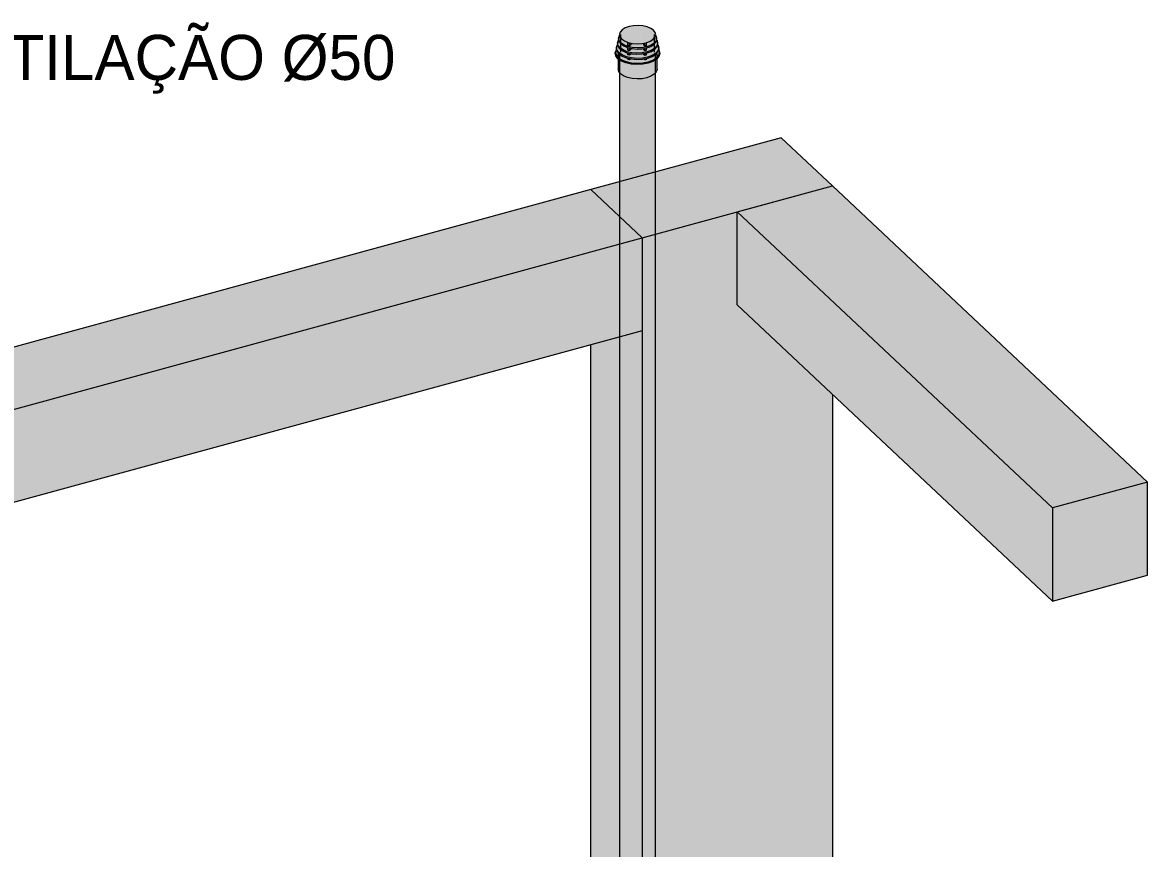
# Model space of a CAD drawing. Header units: metres. Extents: x 1.1 to 63.3, y -3.6 to 22.8.
# Drawn here: x 58.904 to 60.466, y 21.659 to 22.806 of the extents above; entities that cross this region are included whole.
import ezdxf

# ---------------------------------------------------------------- set-up
doc = ezdxf.new("R2010")
doc.units = ezdxf.units.M
for name, color, linetype, lineweight in [('A-COLS', 7, 'Continuous', 5), ('G-ANNO-TEXT', 7, 'Continuous', 5), ('P-PIPE', 7, 'Continuous', 5), ('S-BEAM', 7, 'Continuous', 5)]:
    doc.layers.add(name, color=color, linetype=linetype, lineweight=lineweight)
doc.styles.add('Century Gothic_3', font='GOTHIC.TTF', dxfattribs={"height": 0.0625})

# ---------------------------------------------------------------- blocks, each defined once
blk = doc.blocks.new('IFC_ifc-2-3D_DT_02')
at = {"layer": 'A-COLS', "true_color": 0x373737}
h = blk.add_hatch(color=250, dxfattribs=at)
h.paths.add_polyline_path([(-19.7824, 22.512), (-19.5368, 22.579), (-19.608, 22.6458), (-19.7824, 22.5982), (-19.7824, 22.579)])
h.paths.add_polyline_path([(-19.8323, 22.5364), (-19.8323, 22.5846), (-19.8721, 22.5738)])
for points in [[(-19.7824, 21.5634), (-19.5368, 21.6303), (-19.5368, 22.2895), (-19.6689, 22.4136), (-19.6689, 22.5429), (-19.7824, 22.512), (-19.7824, 21.5943)], [(-19.8323, 21.5878), (-19.8323, 22.369), (-19.8721, 22.3581), (-19.8721, 21.6251), (-19.8393, 21.5943)]]:
    blk.add_hatch(color=250, dxfattribs=at).paths.add_polyline_path(points)
at = {"layer": 'S-BEAM', "true_color": 0x767657}
for points in [[(-19.2313, 22.1318), (-19.0992, 22.1678), (-19.5368, 22.579), (-19.6689, 22.5429), (-19.4447, 22.3323)], [(-22.1527, 21.8653), (-19.8323, 22.4984), (-19.8323, 22.5364), (-19.8721, 22.5738), (-22.2239, 21.9322)], [(-19.2313, 22.0025), (-19.2313, 22.1318), (-19.6689, 22.5429), (-19.6689, 22.4136), (-19.369, 22.1318)], [(-22.1527, 21.736), (-19.8323, 22.369), (-19.8323, 22.4984), (-22.1527, 21.8653)]]:
    blk.add_hatch(color=47, dxfattribs=at).paths.add_polyline_path(points)
at = {"layer": 'S-BEAM', "true_color": 0x7f7f7f}
blk.add_hatch(color=8, dxfattribs=at).paths.add_polyline_path([(-19.2313, 22.0025), (-19.0992, 22.0385), (-19.0992, 22.1678), (-19.2313, 22.1318)])
at = {"layer": 'A-COLS', "color": 253, "lineweight": 18, "true_color": 0xaaaaaa}
for p, q in [((-19.608, 22.6458), (-19.8721, 22.5738)), ((-19.5368, 22.579), (-19.608, 22.6458)), ((-19.8009, 22.5069), (-19.5368, 22.579)), ((-19.8721, 22.5738), (-19.8009, 22.5069)), ((-19.8009, 22.5069), (-19.8009, 21.5583)), ((-19.8721, 21.6251), (-19.8721, 22.3581)), ((-19.5368, 22.2895), (-19.5368, 21.6303))]:
    blk.add_line(p, q, dxfattribs=at)
at = {"layer": 'S-BEAM', "color": 253, "lineweight": 18, "true_color": 0xaaaaaa}
for p, q in [((-19.6689, 22.5429), (-19.5368, 22.579)), ((-19.0992, 22.1678), (-19.5368, 22.579)), ((-19.8721, 22.5738), (-22.2239, 21.9322)), ((-19.8721, 22.5738), (-19.8009, 22.5069)), ((-19.6689, 22.4136), (-19.6689, 22.5429)), ((-19.6689, 22.5429), (-19.2313, 22.1318)), ((-22.1527, 21.8653), (-19.8009, 22.5069)), ((-19.8009, 22.5069), (-19.8009, 22.3776)), ((-19.2313, 22.0025), (-19.6689, 22.4136)), ((-19.8009, 22.3776), (-22.1527, 21.736)), ((-19.0992, 22.1678), (-19.2313, 22.1318)), ((-19.0992, 22.0385), (-19.0992, 22.1678)), ((-19.2313, 22.1318), (-19.2313, 22.0025)), ((-19.2313, 22.0025), (-19.0992, 22.0385))]:
    blk.add_line(p, q, dxfattribs=at)
blk = doc.blocks.new('Terminal de Ventilacao - Serie Normal - Esgoto - MEP - Tigre - Standard-233324-3D_DT_02')
at = {"layer": 'P-PIPE', "true_color": 0xf5ebeb}
for points in [[(-19.8081, 22.7763), (-19.8006, 22.7768), (-19.7954, 22.7778), (-19.8076, 22.7963), (-19.8193, 22.8002), (-19.8257, 22.7976), (-19.8288, 22.7957), (-19.8314, 22.7926), (-19.8325, 22.7894), (-19.8318, 22.7861), (-19.8295, 22.783), (-19.8252, 22.7801), (-19.8206, 22.7782), (-19.8145, 22.7768)], [(-19.7954, 22.7778), (-19.7901, 22.7797), (-19.786, 22.7823), (-19.7833, 22.7853), (-19.7822, 22.7886), (-19.7833, 22.7924), (-19.786, 22.7956), (-19.7901, 22.7982), (-19.7954, 22.8001), (-19.8016, 22.8013), (-19.8081, 22.8016), (-19.8146, 22.8011), (-19.8193, 22.8002), (-19.8074, 22.7962), (-19.7967, 22.7797)], [(-19.8082, 22.7633), (-19.7991, 22.764), (-19.7927, 22.7655), (-19.7874, 22.7677), (-19.7834, 22.7703), (-19.7806, 22.7736), (-19.7796, 22.7769), (-19.7803, 22.7806), (-19.781, 22.7812), (-19.7822, 22.7782), (-19.7851, 22.7752), (-19.7902, 22.7723), (-19.7949, 22.7705), (-19.7949, 22.7672), (-19.7975, 22.7665), (-19.7992, 22.7681), (-19.7992, 22.7698), (-19.8017, 22.7694), (-19.8081, 22.769), (-19.8166, 22.7696), (-19.8166, 22.7683), (-19.8186, 22.7668), (-19.821, 22.7677), (-19.8212, 22.771), (-19.8213, 22.771), (-19.8278, 22.774), (-19.8313, 22.7769), (-19.8333, 22.7794), (-19.8337, 22.7816), (-19.834, 22.7814), (-19.8351, 22.7777), (-19.8344, 22.7741), (-19.8313, 22.7703), (-19.8273, 22.7676), (-19.8205, 22.765), (-19.8145, 22.7638), (-19.8095, 22.7634)], [(-19.8081, 22.7705), (-19.8013, 22.7708), (-19.7933, 22.7726), (-19.7882, 22.7748), (-19.785, 22.7768), (-19.7821, 22.78), (-19.7812, 22.784), (-19.7817, 22.7869), (-19.7825, 22.7878), (-19.7836, 22.785), (-19.7838, 22.7846), (-19.7839, 22.7827), (-19.7856, 22.7827), (-19.7863, 22.7821), (-19.7901, 22.7797), (-19.7949, 22.7778), (-19.7949, 22.7737), (-19.7975, 22.773), (-19.7992, 22.7746), (-19.7992, 22.7771), (-19.8016, 22.7766), (-19.8081, 22.7763), (-19.8166, 22.7768), (-19.8167, 22.7747), (-19.8186, 22.7733), (-19.821, 22.7741), (-19.821, 22.7783), (-19.8257, 22.7803), (-19.8305, 22.7834), (-19.8309, 22.7834), (-19.831, 22.785), (-19.8319, 22.7866), (-19.8322, 22.788), (-19.8326, 22.7876), (-19.8337, 22.7842), (-19.833, 22.7807), (-19.8305, 22.7775), (-19.8265, 22.7747), (-19.8205, 22.7723), (-19.8139, 22.771)], [(-19.8298, 22.7834), (-19.8309, 22.7846), (-19.8309, 22.7834), (-19.8302, 22.7834)], [(-19.7839, 22.7827), (-19.7839, 22.7847), (-19.7856, 22.7827), (-19.785, 22.7827)], [(-19.8083, 22.7493), (-19.7992, 22.7499), (-19.7928, 22.7511), (-19.7858, 22.7538), (-19.7813, 22.7566), (-19.778, 22.7603), (-19.7768, 22.7643), (-19.7779, 22.7688), (-19.7793, 22.7649), (-19.783, 22.7612), (-19.7874, 22.7585), (-19.7949, 22.7561), (-19.7949, 22.7546), (-19.7975, 22.7539), (-19.7992, 22.7552), (-19.8016, 22.7549), (-19.8082, 22.7546), (-19.8172, 22.7552), (-19.8184, 22.7542), (-19.821, 22.7552), (-19.821, 22.7564), (-19.8244, 22.7574), (-19.8297, 22.7598), (-19.8337, 22.7629), (-19.8362, 22.7667), (-19.8369, 22.7686), (-19.838, 22.7652), (-19.8371, 22.7612), (-19.8336, 22.7569), (-19.8285, 22.7537), (-19.8227, 22.7514), (-19.8145, 22.7498)], [(-19.8082, 22.756), (-19.7991, 22.7567), (-19.7935, 22.7578), (-19.7861, 22.7608), (-19.7819, 22.7637), (-19.7793, 22.7666), (-19.7781, 22.7704), (-19.7793, 22.7748), (-19.7796, 22.7747), (-19.7807, 22.7716), (-19.7838, 22.7683), (-19.7883, 22.7656), (-19.7949, 22.7633), (-19.7949, 22.7607), (-19.7976, 22.76), (-19.7992, 22.7618), (-19.7992, 22.7625), (-19.8016, 22.7621), (-19.8082, 22.7618), (-19.8166, 22.7622), (-19.8166, 22.7618), (-19.8186, 22.7603), (-19.821, 22.7611), (-19.821, 22.7637), (-19.8221, 22.7639), (-19.8284, 22.7667), (-19.8323, 22.7696), (-19.8347, 22.773), (-19.8354, 22.7751), (-19.8366, 22.7713), (-19.8358, 22.7674), (-19.8323, 22.7633), (-19.8286, 22.7607), (-19.8222, 22.7581), (-19.8145, 22.7565)], [(-19.8081, 22.7274), (-19.8011, 22.7277), (-19.7945, 22.729), (-19.7945, 22.7489), (-19.8016, 22.7477), (-19.8083, 22.7474), (-19.8166, 22.7481), (-19.8236, 22.7497), (-19.8305, 22.7527), (-19.8343, 22.7554), (-19.8343, 22.741), (-19.8336, 22.7379), (-19.8311, 22.7346), (-19.827, 22.7317), (-19.8205, 22.7292), (-19.8145, 22.7279), (-19.8082, 22.7274)], [(-19.7945, 22.729), (-19.7888, 22.7311), (-19.7844, 22.7339), (-19.7815, 22.7371), (-19.7804, 22.741), (-19.7804, 22.7554), (-19.7815, 22.7545), (-19.7864, 22.7515), (-19.7928, 22.7492), (-19.7945, 22.7489), (-19.7945, 22.741)]]:
    blk.add_hatch(color=7, dxfattribs=at).paths.add_polyline_path(points)
h = blk.add_hatch(color=7, dxfattribs=at)
h.paths.add_polyline_path([(-19.8083, 22.7474), (-19.7992, 22.748), (-19.7927, 22.7492), (-19.7928, 22.7511), (-19.8016, 22.7496), (-19.8083, 22.7493), (-19.8166, 22.75), (-19.8236, 22.7517), (-19.8302, 22.7545), (-19.8346, 22.7579), (-19.8371, 22.7612), (-19.838, 22.7651), (-19.8383, 22.7634), (-19.8371, 22.7589), (-19.8343, 22.7554), (-19.8294, 22.752), (-19.8234, 22.7496), (-19.8145, 22.7479)])
h.paths.add_polyline_path([(-19.8082, 22.7546), (-19.799, 22.7553), (-19.7934, 22.7564), (-19.7935, 22.7578), (-19.8016, 22.7564), (-19.8082, 22.756), (-19.8177, 22.7571), (-19.8229, 22.7583), (-19.8294, 22.7612), (-19.8335, 22.7644), (-19.8358, 22.7674), (-19.8367, 22.7709), (-19.8369, 22.77), (-19.8358, 22.7657), (-19.8328, 22.762), (-19.8288, 22.7593), (-19.8218, 22.7566), (-19.8145, 22.7551)])
h.paths.add_polyline_path([(-19.8082, 22.7618), (-19.7992, 22.7625), (-19.7941, 22.7636), (-19.7942, 22.7649), (-19.8017, 22.7636), (-19.8095, 22.7634), (-19.8166, 22.7641), (-19.8221, 22.7654), (-19.8286, 22.7684), (-19.8323, 22.7714), (-19.8345, 22.7744), (-19.8351, 22.7777), (-19.8354, 22.7762), (-19.8344, 22.7723), (-19.8313, 22.7687), (-19.8267, 22.7658), (-19.8205, 22.7636), (-19.8145, 22.7623)])
h.paths.add_polyline_path([(-19.8081, 22.769), (-19.7992, 22.7698), (-19.7948, 22.7708), (-19.7949, 22.7721), (-19.8017, 22.7708), (-19.8081, 22.7705), (-19.8166, 22.7714), (-19.8224, 22.773), (-19.8273, 22.7752), (-19.831, 22.7781), (-19.833, 22.7809), (-19.8337, 22.7842), (-19.834, 22.7829), (-19.833, 22.779), (-19.8301, 22.7756), (-19.8255, 22.7728), (-19.8205, 22.7708), (-19.8143, 22.7695), (-19.8108, 22.7693)])
h = blk.add_hatch(color=7, dxfattribs=at)
h.paths.add_polyline_path([(-19.7927, 22.7492), (-19.785, 22.7523), (-19.7804, 22.7555), (-19.7777, 22.7585), (-19.7764, 22.7627), (-19.7768, 22.7643), (-19.778, 22.7603), (-19.7819, 22.7562), (-19.7874, 22.7531), (-19.7928, 22.7511), (-19.7927, 22.7497)])
h.paths.add_polyline_path([(-19.7933, 22.7564), (-19.7861, 22.7593), (-19.7816, 22.7624), (-19.7789, 22.7658), (-19.7778, 22.7691), (-19.7781, 22.7704), (-19.7793, 22.7666), (-19.7831, 22.7627), (-19.7874, 22.76), (-19.7935, 22.7578), (-19.7933, 22.7564)])
h.paths.add_polyline_path([(-19.794, 22.7635), (-19.7874, 22.7661), (-19.783, 22.7691), (-19.7804, 22.7721), (-19.7793, 22.7756), (-19.7796, 22.7769), (-19.7811, 22.7729), (-19.7841, 22.7697), (-19.7894, 22.7667), (-19.7942, 22.7647), (-19.7941, 22.7643)])
h.paths.add_polyline_path([(-19.7947, 22.7706), (-19.7887, 22.773), (-19.7847, 22.7754), (-19.7817, 22.779), (-19.7808, 22.7821), (-19.781, 22.7834), (-19.7823, 22.7798), (-19.785, 22.7768), (-19.7903, 22.7738), (-19.7949, 22.7721)])
h = blk.add_hatch(color=7, dxfattribs=at)
h.paths.add_polyline_path([(-19.8184, 22.7542), (-19.8184, 22.7558), (-19.821, 22.7564), (-19.821, 22.755), (-19.8189, 22.7544)])
h.paths.add_polyline_path([(-19.8184, 22.7603), (-19.8187, 22.7632), (-19.821, 22.7637), (-19.821, 22.7611), (-19.8186, 22.7603)])
h.paths.add_polyline_path([(-19.8184, 22.7668), (-19.8187, 22.7704), (-19.821, 22.7709), (-19.821, 22.7676), (-19.8185, 22.7668)])
h.paths.add_polyline_path([(-19.8184, 22.7733), (-19.8187, 22.7777), (-19.821, 22.7782), (-19.8209, 22.774), (-19.8185, 22.7733)])
h = blk.add_hatch(color=7, dxfattribs=at)
h.paths.add_polyline_path([(-19.8184, 22.7542), (-19.8172, 22.7555), (-19.8184, 22.7555), (-19.8184, 22.7544)])
h.paths.add_polyline_path([(-19.8184, 22.7603), (-19.8166, 22.7622), (-19.8166, 22.7627), (-19.8184, 22.7631), (-19.8184, 22.7605)])
h.paths.add_polyline_path([(-19.8184, 22.7668), (-19.8166, 22.7683), (-19.8168, 22.77), (-19.8184, 22.7702), (-19.8184, 22.7676)])
h.paths.add_polyline_path([(-19.8184, 22.7733), (-19.8166, 22.7752), (-19.8166, 22.7772), (-19.8184, 22.7777), (-19.8184, 22.7733)])
h = blk.add_hatch(color=7, dxfattribs=at)
h.paths.add_polyline_path([(-19.7975, 22.7539), (-19.7978, 22.7555), (-19.7989, 22.7552), (-19.7979, 22.7542)])
h.paths.add_polyline_path([(-19.7975, 22.76), (-19.7975, 22.7628), (-19.7992, 22.7625), (-19.7992, 22.7616), (-19.7976, 22.76)])
h.paths.add_polyline_path([(-19.7975, 22.7665), (-19.7975, 22.7701), (-19.7992, 22.7698), (-19.7992, 22.7681), (-19.7977, 22.7667)])
h.paths.add_polyline_path([(-19.7975, 22.7729), (-19.7975, 22.7774), (-19.7992, 22.7768), (-19.7992, 22.7746), (-19.7975, 22.773)])
h = blk.add_hatch(color=7, dxfattribs=at)
h.paths.add_polyline_path([(-19.7975, 22.7539), (-19.7949, 22.7546), (-19.7949, 22.7561), (-19.7975, 22.7555), (-19.7975, 22.7542)])
h.paths.add_polyline_path([(-19.7975, 22.76), (-19.7949, 22.7607), (-19.7949, 22.7633), (-19.7975, 22.7628), (-19.7975, 22.76)])
h.paths.add_polyline_path([(-19.7975, 22.7665), (-19.7949, 22.7672), (-19.7949, 22.7706), (-19.7975, 22.7701), (-19.7975, 22.7667)])
h.paths.add_polyline_path([(-19.7975, 22.7729), (-19.7949, 22.7738), (-19.7951, 22.7779), (-19.7968, 22.7775), (-19.7975, 22.7774), (-19.7975, 22.773)])
at = {"layer": 'P-PIPE'}
for p, q in [((-19.835, 22.7789), (-19.8352, 22.7776)), ((-19.8335, 22.7853), (-19.8338, 22.784)), ((-19.831, 22.789), (-19.831, 22.7838)), ((-19.8309, 22.7834), (-19.831, 22.7838)), ((-19.831, 22.7825), (-19.831, 22.7773)), ((-19.8309, 22.7834), (-19.8309, 22.7849)), ((-19.8298, 22.7834), (-19.8309, 22.7834)), ((-19.7839, 22.7827), (-19.7856, 22.7827)), ((-19.7839, 22.7827), (-19.7839, 22.7847)), ((-19.7838, 22.7838), (-19.7838, 22.789)), ((-19.7838, 22.7773), (-19.7838, 22.7825)), ((-19.7809, 22.784), (-19.7812, 22.7853)), ((-19.7795, 22.7776), (-19.7798, 22.7789)), ((-19.8378, 22.7665), (-19.8382, 22.7648)), ((-19.8364, 22.7725), (-19.8367, 22.7712)), ((-19.831, 22.776), (-19.831, 22.7708)), ((-19.831, 22.7685), (-19.831, 22.7648)), ((-19.821, 22.7741), (-19.821, 22.7783)), ((-19.821, 22.7676), (-19.821, 22.771)), ((-19.821, 22.7611), (-19.821, 22.7637)), ((-19.8184, 22.7733), (-19.8184, 22.7777)), ((-19.8166, 22.7748), (-19.8184, 22.7733)), ((-19.8184, 22.7668), (-19.8184, 22.7704)), ((-19.8166, 22.7683), (-19.8184, 22.7668)), ((-19.8166, 22.7772), (-19.8166, 22.7748)), ((-19.8166, 22.77), (-19.8166, 22.7683)), ((-19.7992, 22.7771), (-19.7992, 22.7746)), ((-19.7975, 22.7729), (-19.7992, 22.7746)), ((-19.7992, 22.7698), (-19.7992, 22.7681)), ((-19.7975, 22.7665), (-19.7992, 22.7681)), ((-19.7975, 22.7729), (-19.7975, 22.7774)), ((-19.7975, 22.7665), (-19.7975, 22.7701)), ((-19.7949, 22.7737), (-19.7949, 22.778)), ((-19.7949, 22.7672), (-19.7949, 22.7706)), ((-19.7949, 22.7607), (-19.7949, 22.7633)), ((-19.7838, 22.7708), (-19.7838, 22.776)), ((-19.7838, 22.7648), (-19.7838, 22.7684)), ((-19.778, 22.7712), (-19.7783, 22.7725)), ((-19.7766, 22.7648), (-19.7769, 22.7665)), ((-19.8344, 22.763), (-19.8344, 22.741)), ((-19.821, 22.755), (-19.821, 22.7564)), ((-19.8184, 22.7603), (-19.8184, 22.7631)), ((-19.8166, 22.7618), (-19.8184, 22.7603)), ((-19.8184, 22.7542), (-19.8184, 22.7558)), ((-19.8169, 22.7555), (-19.8184, 22.7542)), ((-19.8166, 22.7627), (-19.8166, 22.7618)), ((-19.7992, 22.7625), (-19.7992, 22.7616)), ((-19.7975, 22.76), (-19.7992, 22.7616)), ((-19.7975, 22.7539), (-19.799, 22.7553)), ((-19.7975, 22.76), (-19.7975, 22.7628)), ((-19.7975, 22.7539), (-19.7975, 22.7556)), ((-19.7949, 22.7546), (-19.7949, 22.7561)), ((-19.7804, 22.741), (-19.7804, 22.763))]:
    blk.add_line(p, q, dxfattribs=at)
for points in [[(-19.8193, 22.8002, 0), (-19.8246, 22.7983, 0), (-19.8288, 22.7957, 0), (-19.8314, 22.7926, 0), (-19.8325, 22.7894, 0), (-19.8318, 22.7861, 0), (-19.8295, 22.783, 0), (-19.8257, 22.7803, 0), (-19.8206, 22.7782, 0), (-19.8146, 22.7768, 0), (-19.8081, 22.7763, 0), (-19.8016, 22.7766, 0), (-19.7954, 22.7778, 0)], [(-19.7954, 22.7778, 0), (-19.7901, 22.7797, 0), (-19.786, 22.7823, 0), (-19.7833, 22.7853, 0), (-19.7822, 22.7886, 0), (-19.7829, 22.7919, 0), (-19.7852, 22.795, 0), (-19.7891, 22.7977, 0), (-19.7941, 22.7998, 0), (-19.8001, 22.8012, 0), (-19.8066, 22.8017, 0), (-19.8132, 22.8014, 0), (-19.8193, 22.8002, 0)], [(-19.7942, 22.7649, 0), (-19.801, 22.7636, 0), (-19.8082, 22.7633, 0), (-19.8153, 22.7638, 0), (-19.8219, 22.7653, 0), (-19.8276, 22.7677, 0), (-19.8318, 22.7706, 0), (-19.8344, 22.7741, 0), (-19.8351, 22.7777, 0), (-19.834, 22.7814, 0), (-19.8338, 22.7817, 0)], [(-19.8335, 22.785, 0), (-19.834, 22.7829, 0), (-19.8333, 22.7794, 0), (-19.8308, 22.7761, 0), (-19.8267, 22.7733, 0), (-19.8213, 22.771, 0), (-19.815, 22.7696, 0), (-19.8081, 22.769, 0), (-19.8012, 22.7694, 0), (-19.7947, 22.7706, 0)], [(-19.7949, 22.7721, 0), (-19.8013, 22.7708, 0), (-19.8081, 22.7705, 0), (-19.8149, 22.771, 0), (-19.8212, 22.7725, 0), (-19.8265, 22.7747, 0), (-19.8305, 22.7775, 0), (-19.833, 22.7807, 0), (-19.8337, 22.7842, 0), (-19.8326, 22.7876, 0), (-19.8323, 22.788, 0)], [(-19.7823, 22.7879, 0), (-19.7817, 22.7869, 0), (-19.781, 22.7834, 0), (-19.7821, 22.78, 0), (-19.785, 22.7768, 0), (-19.7893, 22.7741, 0), (-19.7949, 22.7721, 0)], [(-19.7947, 22.7706, 0), (-19.7891, 22.7727, 0), (-19.7847, 22.7754, 0), (-19.7819, 22.7786, 0), (-19.7808, 22.7821, 0), (-19.7815, 22.7856, 0)], [(-19.7808, 22.7815, 0), (-19.7803, 22.7806, 0), (-19.7796, 22.7769, 0), (-19.7807, 22.7733, 0), (-19.7837, 22.7699, 0), (-19.7883, 22.7671, 0), (-19.7942, 22.7649, 0)], [(-19.794, 22.7635, 0), (-19.7881, 22.7657, 0), (-19.7835, 22.7686, 0), (-19.7805, 22.7719, 0), (-19.7793, 22.7756, 0), (-19.78, 22.7793, 0)], [(-19.7838, 22.7838, 0), (-19.7838, 22.7835, 0), (-19.7839, 22.7827, 0)], [(-19.7927, 22.7492, 0), (-19.8002, 22.7478, 0), (-19.8083, 22.7474, 0), (-19.8163, 22.748, 0), (-19.8236, 22.7497, 0), (-19.8299, 22.7523, 0), (-19.8346, 22.7556, 0), (-19.8375, 22.7594, 0), (-19.8383, 22.7635, 0), (-19.8381, 22.7652, 0)], [(-19.8367, 22.7691, 0), (-19.838, 22.7652, 0), (-19.8371, 22.7612, 0), (-19.8343, 22.7574, 0), (-19.8296, 22.7541, 0), (-19.8234, 22.7516, 0), (-19.8161, 22.7499, 0), (-19.8083, 22.7493, 0), (-19.8003, 22.7497, 0), (-19.7928, 22.7511, 0)], [(-19.8363, 22.7724, 0), (-19.8369, 22.77, 0), (-19.8361, 22.7661, 0), (-19.8334, 22.7624, 0), (-19.8288, 22.7593, 0), (-19.8229, 22.7568, 0), (-19.8158, 22.7552, 0), (-19.8082, 22.7546, 0), (-19.8006, 22.755, 0), (-19.7933, 22.7564, 0)], [(-19.7935, 22.7578, 0), (-19.8006, 22.7564, 0), (-19.8082, 22.756, 0), (-19.8158, 22.7566, 0), (-19.8227, 22.7582, 0), (-19.8286, 22.7607, 0), (-19.8331, 22.7638, 0), (-19.8358, 22.7674, 0), (-19.8366, 22.7713, 0), (-19.8354, 22.7751, 0)], [(-19.8349, 22.7787, 0), (-19.8354, 22.7764, 0), (-19.8348, 22.7729, 0)], [(-19.8347, 22.7727, 0), (-19.8321, 22.7693, 0), (-19.8278, 22.7663, 0), (-19.8221, 22.7639, 0), (-19.8154, 22.7624, 0), (-19.8082, 22.7618, 0), (-19.8009, 22.7622, 0), (-19.794, 22.7635, 0)], [(-19.8184, 22.7733, 0), (-19.8198, 22.7736, 0), (-19.821, 22.7741, 0)], [(-19.8184, 22.7668, 0), (-19.8198, 22.7671, 0), (-19.821, 22.7676, 0)], [(-19.7949, 22.7737, 0), (-19.7962, 22.7733, 0), (-19.7975, 22.7729, 0)], [(-19.7949, 22.7672, 0), (-19.7962, 22.7668, 0), (-19.7975, 22.7665, 0)], [(-19.7793, 22.775, 0), (-19.7789, 22.7742, 0), (-19.7781, 22.7704, 0), (-19.7793, 22.7666, 0), (-19.7825, 22.763, 0), (-19.7873, 22.76, 0), (-19.7935, 22.7578, 0)], [(-19.7933, 22.7564, 0), (-19.7871, 22.7586, 0), (-19.7822, 22.7617, 0), (-19.7791, 22.7652, 0), (-19.7778, 22.7691, 0), (-19.7786, 22.773, 0)], [(-19.7928, 22.7511, 0), (-19.7864, 22.7535, 0), (-19.7813, 22.7566, 0), (-19.778, 22.7603, 0), (-19.7768, 22.7643, 0), (-19.7776, 22.7683, 0), (-19.7778, 22.7688, 0)], [(-19.7772, 22.7667, 0), (-19.7764, 22.7626, 0), (-19.7777, 22.7585, 0), (-19.781, 22.7548, 0), (-19.7861, 22.7516, 0), (-19.7927, 22.7492, 0)], [(-19.8184, 22.7603, 0), (-19.8198, 22.7607, 0), (-19.821, 22.7611, 0)], [(-19.8184, 22.7542, 0), (-19.8198, 22.7546, 0), (-19.821, 22.755, 0)], [(-19.7949, 22.7607, 0), (-19.7962, 22.7603, 0), (-19.7975, 22.76, 0)], [(-19.7949, 22.7546, 0), (-19.7962, 22.7542, 0), (-19.7975, 22.7539, 0)], [(-19.7945, 22.729, 0), (-19.8011, 22.7277, 0), (-19.8081, 22.7274, 0), (-19.8151, 22.728, 0), (-19.8215, 22.7294, 0), (-19.827, 22.7317, 0), (-19.8311, 22.7346, 0), (-19.8336, 22.7379, 0), (-19.8343, 22.7414, 0)], [(-19.7804, 22.741, 0), (-19.7804, 22.7406, 0), (-19.7815, 22.7371, 0), (-19.7844, 22.7339, 0), (-19.7888, 22.7311, 0), (-19.7945, 22.729, 0)]]:
    blk.add_polyline3d(points, dxfattribs=at)

msp = doc.modelspace()

# ---------------------------------------------------------------- hatches: boundary and pattern name
at = {"layer": 'P-PIPE', "true_color": 0x400080}
for points in [[(59.7362, 21.2836), (59.7362, 22.7334), (59.7339, 22.7353), (59.7332, 22.7362), (59.7332, 21.29), (59.734, 21.2865), (59.7354, 21.2847)], [(59.7575, 21.277), (59.7654, 21.2776), (59.7701, 21.2785), (59.7701, 22.7288), (59.7639, 22.7277), (59.7574, 22.7274), (59.7505, 22.728), (59.744, 22.7294), (59.7386, 22.7317), (59.7362, 22.7333), (59.7362, 21.2836), (59.7405, 21.2808), (59.7451, 21.2789), (59.7527, 21.2774), (59.7574, 21.277)], [(59.7701, 21.2785), (59.7754, 21.2805), (59.7795, 21.283), (59.7822, 21.286), (59.7832, 21.2893), (59.7832, 22.7361), (59.7812, 22.7339), (59.7767, 22.7311), (59.7701, 22.7288), (59.7701, 21.2804)]]:
    msp.add_hatch(color=196, dxfattribs=at).paths.add_polyline_path(points)

# ---------------------------------------------------------------- linework, layer by layer
at = {"layer": 'G-ANNO-TEXT'}
for p, q in [((59.4818, 22.7573), (59.4801, 22.7573)), ((59.7159, 22.7573), (59.4818, 22.7573))]:
    msp.add_line(p, q, dxfattribs=at)
at = {"layer": 'P-PIPE'}
for p, q in [((59.7332, 22.763), (59.7332, 21.275)), ((59.7832, 21.275), (59.7832, 22.763))]:
    msp.add_line(p, q, dxfattribs=at)

# ---------------------------------------------------------------- block references
at = {"lineweight": 5}
msp.add_blockref('IFC_ifc-2-3D_DT_02', (79.5656, 0), dxfattribs=at)
at = {"layer": 'P-PIPE'}
msp.add_blockref('Terminal de Ventilacao - Serie Normal - Esgoto - MEP - Tigre - Standard-233324-3D_DT_02', (79.5656, 0), dxfattribs=at)

# ---------------------------------------------------------------- next in the draw order: texts
at = {"layer": 'G-ANNO-TEXT', "insert": (58.1262, 22.7886), "char_height": 0.0625, "width": 1.579324, "attachment_point": 1, "style": 'Century Gothic_3', "bg_fill": 3, "box_fill_scale": 1.25, "bg_fill_color": 256, "bg_fill_true_color": 13158600, "bg_fill_transparency": 0}
msp.add_mtext('TERMINAL DE VENTILAÇÃO Ø50', dxfattribs=at)

doc.saveas('drawing.dxf')
